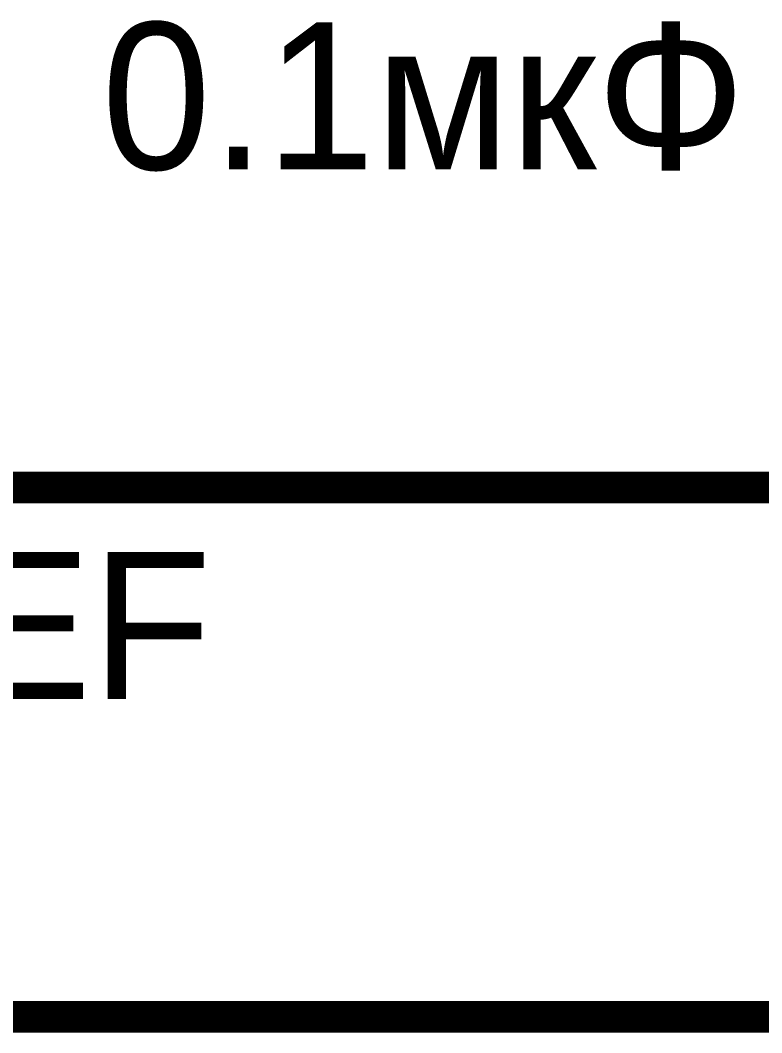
# Model space of a CAD drawing. Extents: x 0 to 594, y 0 to 420.
# Drawn here: x 346.8 to 353.8, y 317.33 to 326.9 of the extents above; entities that cross this region are included whole.
import ezdxf

# ---------------------------------------------------------------- set-up
doc = ezdxf.new("R2010")
doc.units = 0
doc.layers.add('SHEET', color=255, linetype='CONTINUOUS')

msp = doc.modelspace()

# ---------------------------------------------------------------- linework, layer by layer
at = {"layer": 'SHEET', "const_width": 0.2997}
for points in [[(337.4937, 322.4876), (342.4946, 322.4876), (362.481, 322.4876), (377.4664, 322.4876), (377.4664, 322.4876)], [(337.4937, 317.4843), (344.9777, 317.4843), (344.9777, 317.4843), (352.4791, 317.4843)], [(356.7334, 317.4843), (352.4791, 317.4843)]]:
    msp.add_lwpolyline(points, dxfattribs=at)

# ---------------------------------------------------------------- texts
at = {"layer": 'SHEET'}
for s, p in [('0.1мкФ', (347.565, 325.4931)), ('2B_AREF', (340.3414, 320.4897))]:
    msp.add_text(s, height=1.38981, dxfattribs=at).set_placement(p)

doc.saveas('drawing.dxf')
